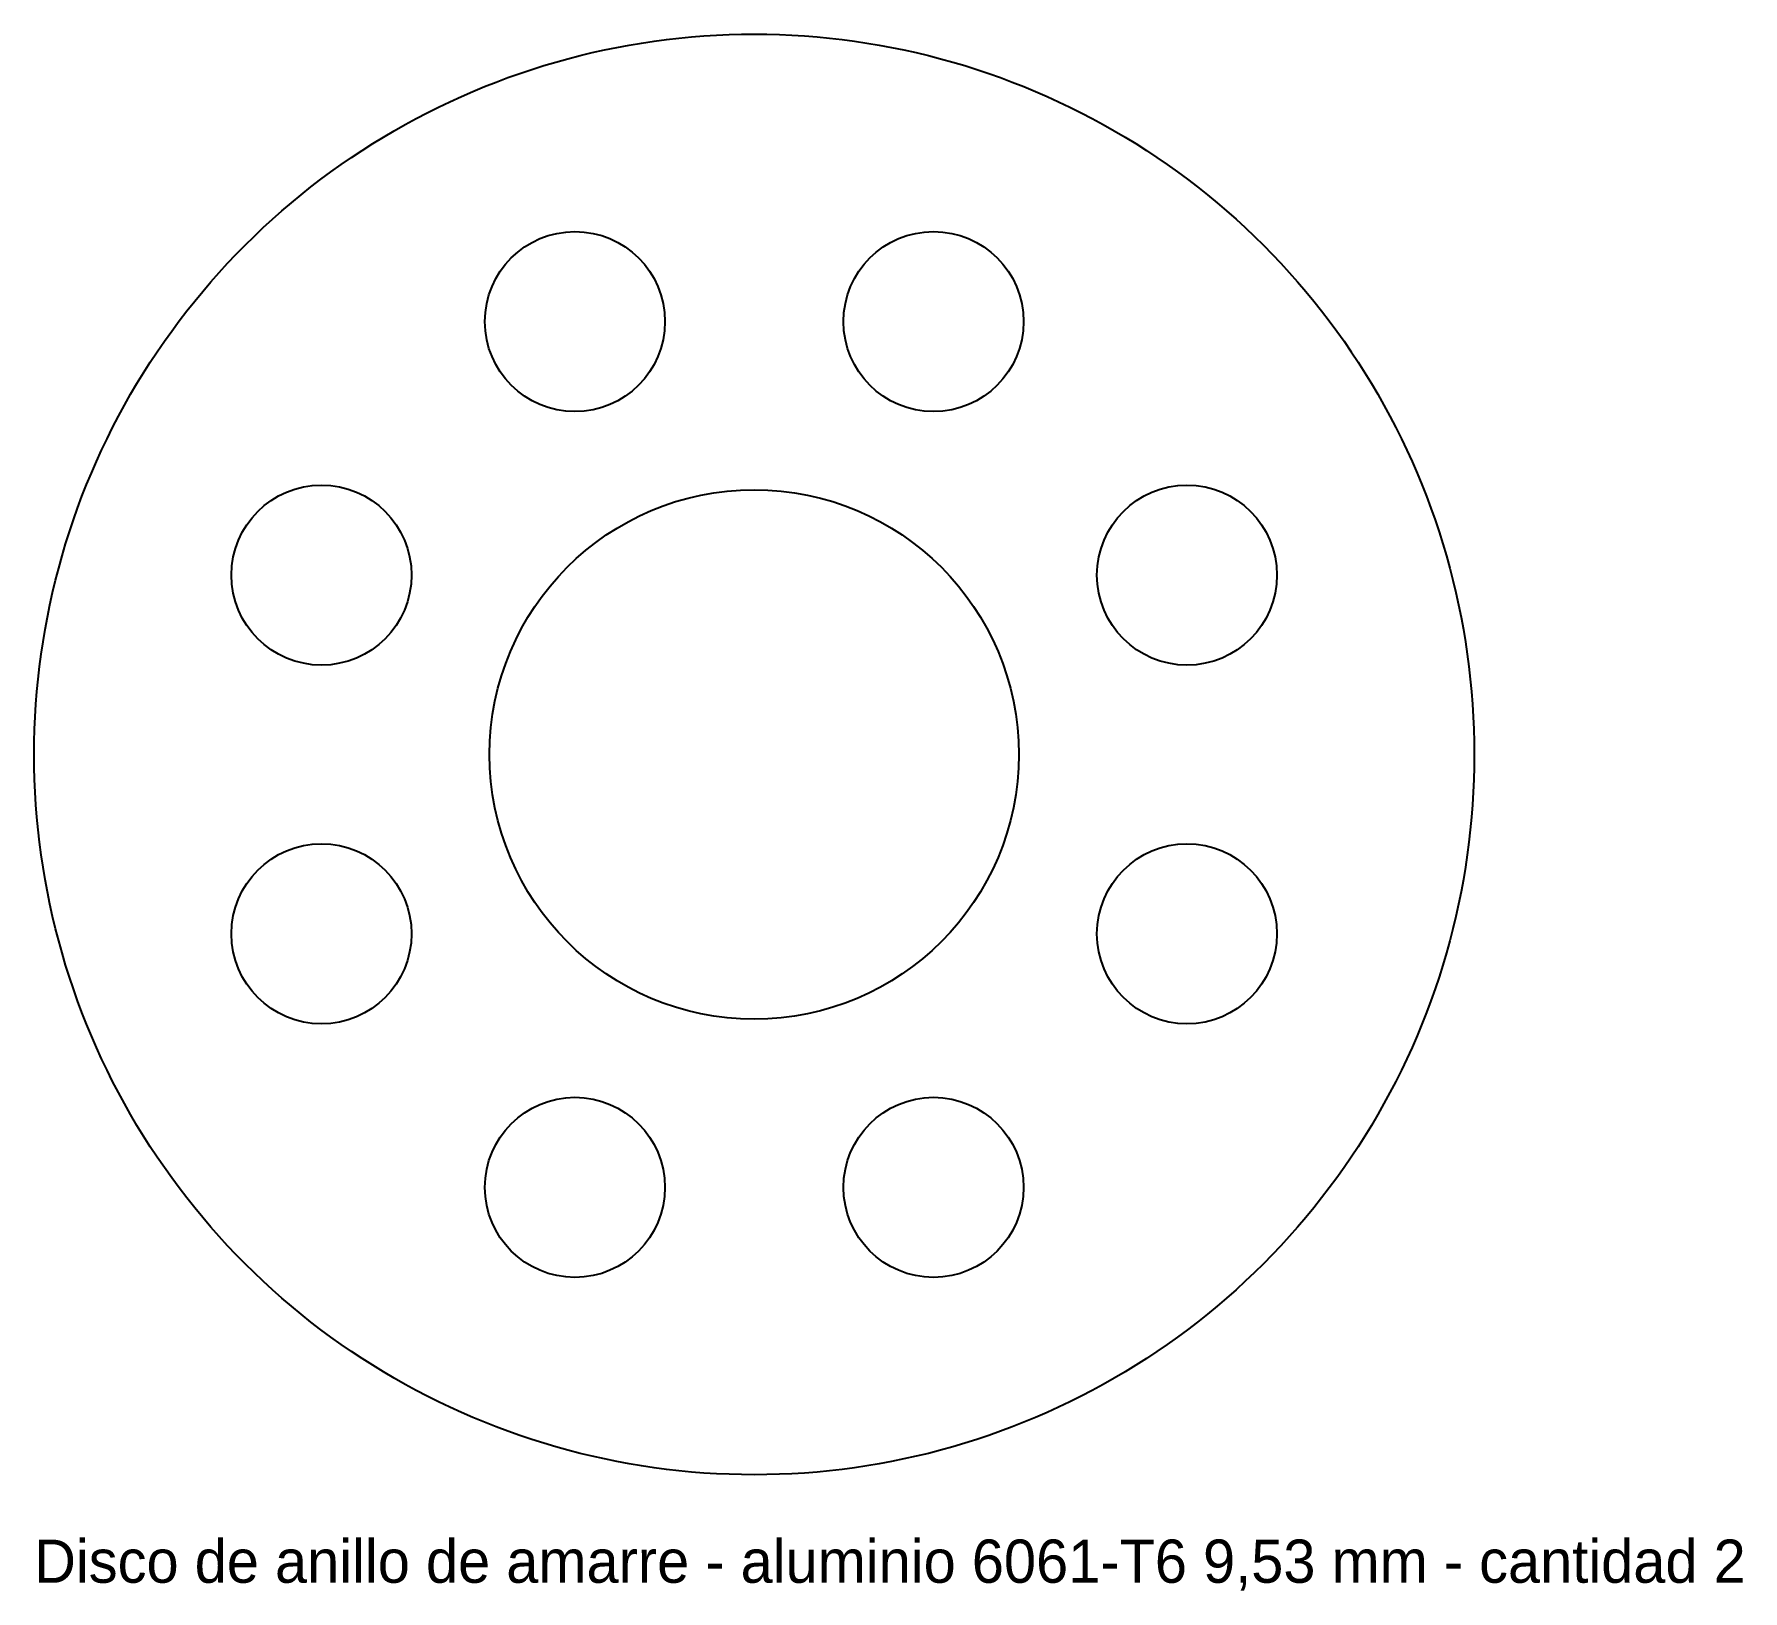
# Model space of a CAD drawing. Header units: millimetres. Extents: x -100 to 137, y -116 to 100.
import ezdxf

# ---------------------------------------------------------------- set-up
doc = ezdxf.new("R2010")
doc.units = ezdxf.units.MM
doc.layers.add('CORTE', color=1, linetype='Continuous')
doc.layers.add('NOTAS', color=3, linetype='Continuous')

msp = doc.modelspace()

# ---------------------------------------------------------------- linework, layer by layer
at = {"layer": 'CORTE'}
msp.add_lwpolyline([(100, 0), (99.98, -1.75), (99.94, -3.49), (99.86, -5.23), (99.76, -6.98), (99.62, -8.72), (99.45, -10.45), (99.25, -12.19), (99.03, -13.92), (98.77, -15.64), (98.48, -17.36), (98.16, -19.08), (97.81, -20.79), (97.44, -22.5), (97.03, -24.19), (96.59, -25.88), (96.13, -27.56), (95.63, -29.24), (95.11, -30.9), (94.55, -32.56), (93.97, -34.2), (93.36, -35.84), (92.72, -37.46), (92.05, -39.07), (91.35, -40.67), (90.63, -42.26), (89.88, -43.84), (89.1, -45.4), (88.29, -46.95), (87.46, -48.48), (86.6, -50), (85.72, -51.5), (84.8, -52.99), (83.87, -54.46), (82.9, -55.92), (81.92, -57.36), (80.9, -58.78), (79.86, -60.18), (78.8, -61.57), (77.71, -62.93), (76.6, -64.28), (75.47, -65.61), (74.31, -66.91), (73.14, -68.2), (71.93, -69.47), (70.71, -70.71), (69.47, -71.93), (68.2, -73.14), (66.91, -74.31), (65.61, -75.47), (64.28, -76.6), (62.93, -77.71), (61.57, -78.8), (60.18, -79.86), (58.78, -80.9), (57.36, -81.92), (55.92, -82.9), (54.46, -83.87), (52.99, -84.8), (51.5, -85.72), (50, -86.6), (48.48, -87.46), (46.95, -88.29), (45.4, -89.1), (43.84, -89.88), (42.26, -90.63), (40.67, -91.35), (39.07, -92.05), (37.46, -92.72), (35.84, -93.36), (34.2, -93.97), (32.56, -94.55), (30.9, -95.11), (29.24, -95.63), (27.56, -96.13), (25.88, -96.59), (24.19, -97.03), (22.5, -97.44), (20.79, -97.81), (19.08, -98.16), (17.36, -98.48), (15.64, -98.77), (13.92, -99.03), (12.19, -99.25), (10.45, -99.45), (8.72, -99.62), (6.98, -99.76), (5.23, -99.86), (3.49, -99.94), (1.75, -99.98), (0, -100), (-1.75, -99.98), (-3.49, -99.94), (-5.23, -99.86), (-6.98, -99.76), (-8.72, -99.62), (-10.45, -99.45), (-12.19, -99.25), (-13.92, -99.03), (-15.64, -98.77), (-17.36, -98.48), (-19.08, -98.16), (-20.79, -97.81), (-22.5, -97.44), (-24.19, -97.03), (-25.88, -96.59), (-27.56, -96.13), (-29.24, -95.63), (-30.9, -95.11), (-32.56, -94.55), (-34.2, -93.97), (-35.84, -93.36), (-37.46, -92.72), (-39.07, -92.05), (-40.67, -91.35), (-42.26, -90.63), (-43.84, -89.88), (-45.4, -89.1), (-46.95, -88.29), (-48.48, -87.46), (-50, -86.6), (-51.5, -85.72), (-52.99, -84.8), (-54.46, -83.87), (-55.92, -82.9), (-57.36, -81.92), (-58.78, -80.9), (-60.18, -79.86), (-61.57, -78.8), (-62.93, -77.71), (-64.28, -76.6), (-65.61, -75.47), (-66.91, -74.31), (-68.2, -73.14), (-69.47, -71.93), (-70.71, -70.71), (-71.93, -69.47), (-73.14, -68.2), (-74.31, -66.91), (-75.47, -65.61), (-76.6, -64.28), (-77.71, -62.93), (-78.8, -61.57), (-79.86, -60.18), (-80.9, -58.78), (-81.92, -57.36), (-82.9, -55.92), (-83.87, -54.46), (-84.8, -52.99), (-85.72, -51.5), (-86.6, -50), (-87.46, -48.48), (-88.29, -46.95), (-89.1, -45.4), (-89.88, -43.84), (-90.63, -42.26), (-91.35, -40.67), (-92.05, -39.07), (-92.72, -37.46), (-93.36, -35.84), (-93.97, -34.2), (-94.55, -32.56), (-95.11, -30.9), (-95.63, -29.24), (-96.13, -27.56), (-96.59, -25.88), (-97.03, -24.19), (-97.44, -22.5), (-97.81, -20.79), (-98.16, -19.08), (-98.48, -17.36), (-98.77, -15.64), (-99.03, -13.92), (-99.25, -12.19), (-99.45, -10.45), (-99.62, -8.72), (-99.76, -6.98), (-99.86, -5.23), (-99.94, -3.49), (-99.98, -1.75), (-100, 0), (-99.98, 1.75), (-99.94, 3.49), (-99.86, 5.23), (-99.76, 6.98), (-99.62, 8.72), (-99.45, 10.45), (-99.25, 12.19), (-99.03, 13.92), (-98.77, 15.64), (-98.48, 17.36), (-98.16, 19.08), (-97.81, 20.79), (-97.44, 22.5), (-97.03, 24.19), (-96.59, 25.88), (-96.13, 27.56), (-95.63, 29.24), (-95.11, 30.9), (-94.55, 32.56), (-93.97, 34.2), (-93.36, 35.84), (-92.72, 37.46), (-92.05, 39.07), (-91.35, 40.67), (-90.63, 42.26), (-89.88, 43.84), (-89.1, 45.4), (-88.29, 46.95), (-87.46, 48.48), (-86.6, 50), (-85.72, 51.5), (-84.8, 52.99), (-83.87, 54.46), (-82.9, 55.92), (-81.92, 57.36), (-80.9, 58.78), (-79.86, 60.18), (-78.8, 61.57), (-77.71, 62.93), (-76.6, 64.28), (-75.47, 65.61), (-74.31, 66.91), (-73.14, 68.2), (-71.93, 69.47), (-70.71, 70.71), (-69.47, 71.93), (-68.2, 73.14), (-66.91, 74.31), (-65.61, 75.47), (-64.28, 76.6), (-62.93, 77.71), (-61.57, 78.8), (-60.18, 79.86), (-58.78, 80.9), (-57.36, 81.92), (-55.92, 82.9), (-54.46, 83.87), (-52.99, 84.8), (-51.5, 85.72), (-50, 86.6), (-48.48, 87.46), (-46.95, 88.29), (-45.4, 89.1), (-43.84, 89.88), (-42.26, 90.63), (-40.67, 91.35), (-39.07, 92.05), (-37.46, 92.72), (-35.84, 93.36), (-34.2, 93.97), (-32.56, 94.55), (-30.9, 95.11), (-29.24, 95.63), (-27.56, 96.13), (-25.88, 96.59), (-24.19, 97.03), (-22.5, 97.44), (-20.79, 97.81), (-19.08, 98.16), (-17.36, 98.48), (-15.64, 98.77), (-13.92, 99.03), (-12.19, 99.25), (-10.45, 99.45), (-8.72, 99.62), (-6.98, 99.76), (-5.23, 99.86), (-3.49, 99.94), (-1.75, 99.98), (0, 100), (1.75, 99.98), (3.49, 99.94), (5.23, 99.86), (6.98, 99.76), (8.72, 99.62), (10.45, 99.45), (12.19, 99.25), (13.92, 99.03), (15.64, 98.77), (17.36, 98.48), (19.08, 98.16), (20.79, 97.81), (22.5, 97.44), (24.19, 97.03), (25.88, 96.59), (27.56, 96.13), (29.24, 95.63), (30.9, 95.11), (32.56, 94.55), (34.2, 93.97), (35.84, 93.36), (37.46, 92.72), (39.07, 92.05), (40.67, 91.35), (42.26, 90.63), (43.84, 89.88), (45.4, 89.1), (46.95, 88.29), (48.48, 87.46), (50, 86.6), (51.5, 85.72), (52.99, 84.8), (54.46, 83.87), (55.92, 82.9), (57.36, 81.92), (58.78, 80.9), (60.18, 79.86), (61.57, 78.8), (62.93, 77.71), (64.28, 76.6), (65.61, 75.47), (66.91, 74.31), (68.2, 73.14), (69.47, 71.93), (70.71, 70.71), (71.93, 69.47), (73.14, 68.2), (74.31, 66.91), (75.47, 65.61), (76.6, 64.28), (77.71, 62.93), (78.8, 61.57), (79.86, 60.18), (80.9, 58.78), (81.92, 57.36), (82.9, 55.92), (83.87, 54.46), (84.8, 52.99), (85.72, 51.5), (86.6, 50), (87.46, 48.48), (88.29, 46.95), (89.1, 45.4), (89.88, 43.84), (90.63, 42.26), (91.35, 40.67), (92.05, 39.07), (92.72, 37.46), (93.36, 35.84), (93.97, 34.2), (94.55, 32.56), (95.11, 30.9), (95.63, 29.24), (96.13, 27.56), (96.59, 25.88), (97.03, 24.19), (97.44, 22.5), (97.81, 20.79), (98.16, 19.08), (98.48, 17.36), (98.77, 15.64), (99.03, 13.92), (99.25, 12.19), (99.45, 10.45), (99.62, 8.72), (99.76, 6.98), (99.86, 5.23), (99.94, 3.49), (99.98, 1.75), (100, 0)], close=True, dxfattribs=at)
for centre, radius in [((-24.9, 60.1), 12.5), ((24.9, 60.1), 12.5), ((-60.1, 24.9), 12.5), ((0, 0), 36.75), ((60.1, 24.9), 12.5), ((-60.1, -24.9), 12.5), ((60.1, -24.9), 12.5), ((-24.9, -60.1), 12.5), ((24.9, -60.1), 12.5)]:
    msp.add_circle(centre, radius, dxfattribs=at)

# ---------------------------------------------------------------- texts
at = {"layer": 'NOTAS'}
msp.add_text('Disco de anillo de amarre - aluminio 6061-T6 9,53 mm - cantidad 2', height=6, dxfattribs=at).set_placement((-100, -115))

doc.saveas('drawing.dxf')
